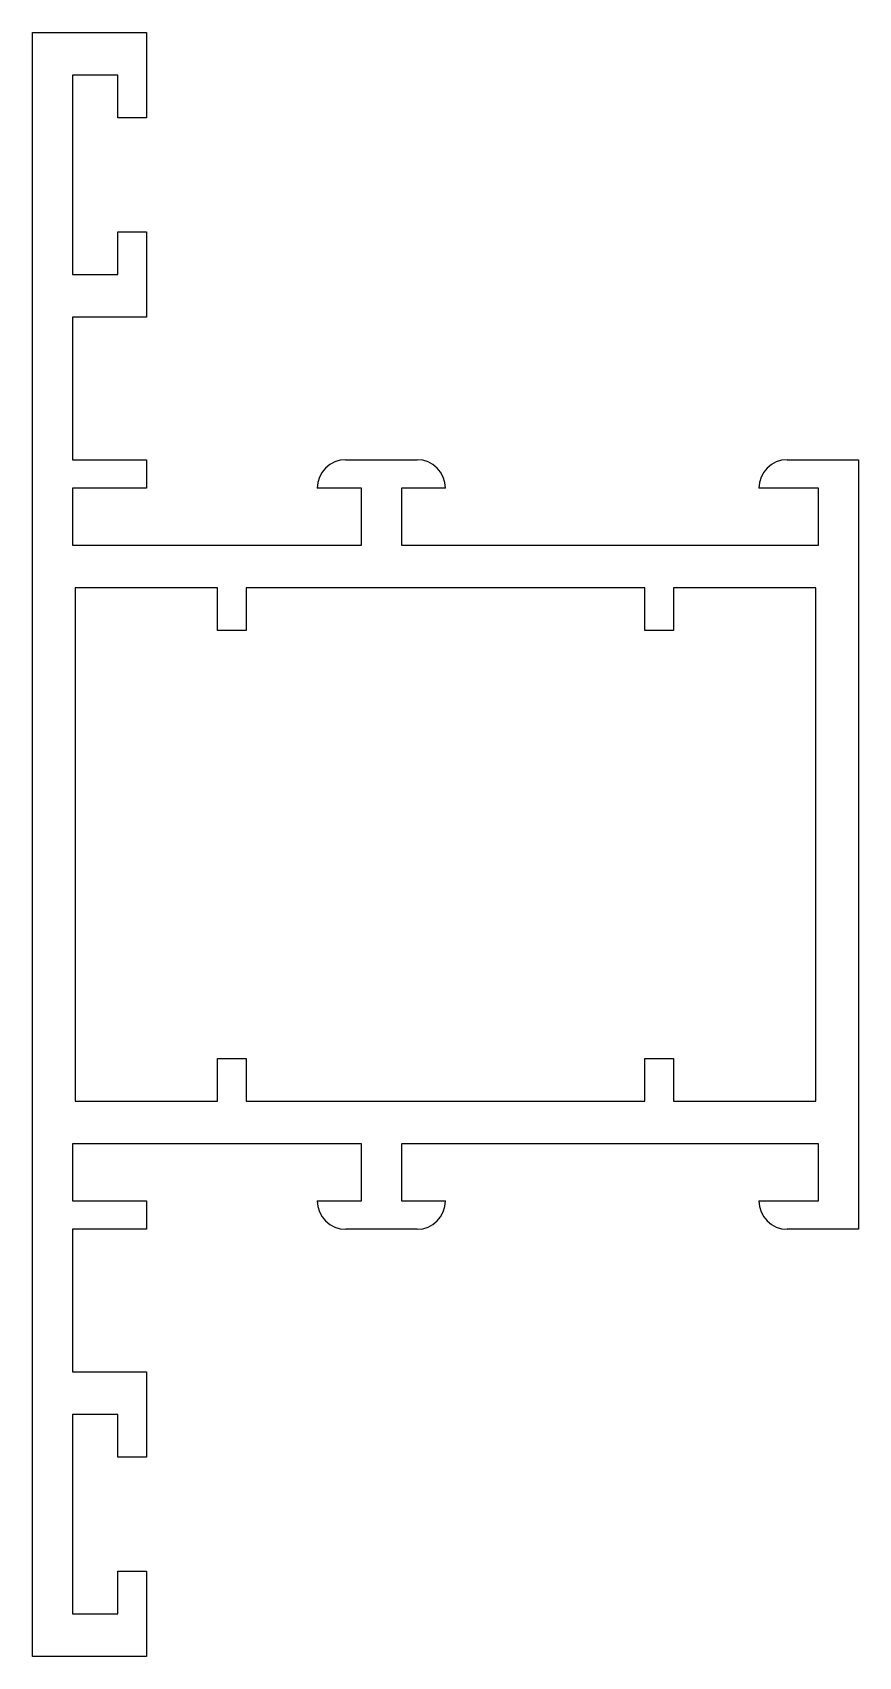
# Model space of a CAD drawing. Extents: x 1194.9 to 1223.9, y 546.6 to 603.6.
import ezdxf

# ---------------------------------------------------------------- set-up
doc = ezdxf.new("R2010")
doc.units = 0
doc.layers.add('ANA', color=220, linetype='CONTINUOUS')

msp = doc.modelspace()

# ---------------------------------------------------------------- linework, layer by layer
at = {"layer": 'ANA', "color": 0}
for p, q in [((1194.89, 603.65), (1198.89, 603.65)), ((1194.89, 575.135), (1194.89, 603.65)), ((1198.89, 603.65), (1198.89, 600.65)), ((1196.29, 602.15), (1196.29, 595.15)), ((1197.89, 602.15), (1196.29, 602.15)), ((1197.89, 600.65), (1197.89, 602.15)), ((1198.89, 600.65), (1197.89, 600.65)), ((1197.89, 596.65), (1198.89, 596.65)), ((1197.89, 595.15), (1197.89, 596.65)), ((1198.89, 596.65), (1198.89, 593.65)), ((1196.29, 595.15), (1197.89, 595.15)), ((1196.29, 593.65), (1196.29, 588.65)), ((1198.89, 593.65), (1196.29, 593.65)), ((1196.29, 588.65), (1198.89, 588.65)), ((1198.89, 588.65), (1198.89, 587.65)), ((1205.89, 588.65), (1208.39, 588.65)), ((1221.39, 588.65), (1223.89, 588.65)), ((1223.89, 588.65), (1223.89, 575.135)), ((1196.29, 587.65), (1196.29, 585.65)), ((1198.89, 587.65), (1196.29, 587.65)), ((1206.44, 587.65), (1204.89, 587.65)), ((1206.44, 585.65), (1206.44, 587.65)), ((1209.39, 587.65), (1207.84, 587.65)), ((1207.84, 587.65), (1207.84, 585.65)), ((1222.49, 587.65), (1220.39, 587.65)), ((1222.49, 585.65), (1222.49, 587.65)), ((1196.29, 585.65), (1206.44, 585.65)), ((1207.84, 585.65), (1222.49, 585.65)), ((1196.39, 584.15), (1196.39, 575.135)), ((1201.39, 584.15), (1196.39, 584.15)), ((1201.39, 582.65), (1201.39, 584.15)), ((1202.39, 584.15), (1202.39, 582.65)), ((1206.44, 584.15), (1202.39, 584.15)), ((1207.84, 584.15), (1206.44, 584.15)), ((1216.39, 584.15), (1207.84, 584.15)), ((1216.39, 582.65), (1216.39, 584.15)), ((1217.39, 584.15), (1217.39, 582.65)), ((1222.39, 584.15), (1217.39, 584.15)), ((1222.39, 575.135), (1222.39, 584.15)), ((1202.39, 582.65), (1201.39, 582.65)), ((1217.39, 582.65), (1216.39, 582.65)), ((1194.89, 546.635), (1194.89, 575.135)), ((1196.39, 575.135), (1196.39, 566.135)), ((1222.39, 566.135), (1222.39, 575.135)), ((1223.89, 575.135), (1223.89, 561.635)), ((1201.39, 566.135), (1201.39, 567.635)), ((1201.39, 567.635), (1202.39, 567.635)), ((1202.39, 567.635), (1202.39, 566.135)), ((1216.39, 566.135), (1216.39, 567.635)), ((1216.39, 567.635), (1217.39, 567.635)), ((1217.39, 567.635), (1217.39, 566.135)), ((1196.39, 566.135), (1201.39, 566.135)), ((1202.39, 566.135), (1206.44, 566.135)), ((1206.44, 566.135), (1207.84, 566.135)), ((1207.84, 566.135), (1216.39, 566.135)), ((1217.39, 566.135), (1222.39, 566.135)), ((1206.44, 564.635), (1196.29, 564.635)), ((1196.29, 564.635), (1196.29, 562.635)), ((1206.44, 562.635), (1206.44, 564.635)), ((1222.49, 564.635), (1207.84, 564.635)), ((1207.84, 564.635), (1207.84, 562.635)), ((1222.49, 562.635), (1222.49, 564.635)), ((1196.29, 562.635), (1198.89, 562.635)), ((1198.89, 562.635), (1198.89, 561.635)), ((1204.89, 562.635), (1206.44, 562.635)), ((1207.84, 562.635), (1209.39, 562.635)), ((1220.39, 562.635), (1222.49, 562.635)), ((1198.89, 561.635), (1196.29, 561.635)), ((1196.29, 561.635), (1196.29, 556.635)), ((1208.39, 561.635), (1205.89, 561.635)), ((1223.89, 561.635), (1221.39, 561.635)), ((1196.29, 556.635), (1198.89, 556.635)), ((1198.89, 556.635), (1198.89, 553.635)), ((1196.29, 555.135), (1196.29, 548.135)), ((1197.89, 555.135), (1196.29, 555.135)), ((1197.89, 553.635), (1197.89, 555.135)), ((1198.89, 553.635), (1197.89, 553.635)), ((1197.89, 549.635), (1198.89, 549.635)), ((1197.89, 548.135), (1197.89, 549.635)), ((1198.89, 549.635), (1198.89, 546.635)), ((1196.29, 548.135), (1197.89, 548.135)), ((1198.89, 546.635), (1194.89, 546.635))]:
    msp.add_line(p, q, dxfattribs=at)
for centre, start, end in [((1205.89, 587.65), 90, 180), ((1208.39, 587.65), 0, 90), ((1221.39, 587.65), 90, 180), ((1205.89, 562.635), 180, 270), ((1208.39, 562.635), 270, 0), ((1221.39, 562.635), 180, 270)]:
    msp.add_arc(centre, 1, start, end, dxfattribs=at)

doc.saveas('drawing.dxf')
